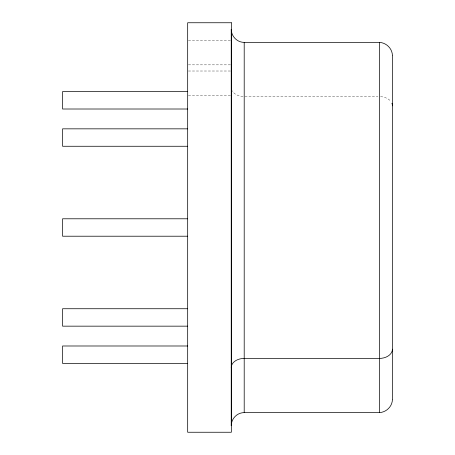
<?xml version="1.0" encoding="UTF-8"?>
<svg xmlns="http://www.w3.org/2000/svg" width="455" height="455" viewBox="0 0 455 455"><rect width="100%" height="100%" fill="white"/><g stroke="black" fill="none" stroke-linecap="round" stroke-linejoin="round"><path stroke-width="0.34" stroke-dasharray="2.27 1.71" d="M188.376 40.205L231.157 40.205M188.376 64.849L230.452 64.849M188.376 71.014L230.452 71.014M188.376 95.652L230.452 95.652M244.909 96.579L377.94 96.579M243.038 96.545A12.967 9.168 0 0 1 232.147 90.79M380.528 96.619A13.07 9.242 0 0 1 390.964 101.579"/><path stroke-width="0.68" d="M392.426 399.445C392.295 406.491 386.312 412.275 379.356 412.628L244.204 412.628C237.169 412.537 231.305 418.663 231.237 425.613L231.237 29.387C231.305 36.337 237.169 42.463 244.204 42.372L379.356 42.372C386.312 42.724 392.295 48.509 392.426 55.556M187.676 91.58L62.574 91.58L62.574 109.007L187.676 109.007M187.676 128.839L62.574 128.839L62.574 146.265L187.676 146.265M187.676 218.787L62.574 218.787L62.574 236.213L187.676 236.213M187.676 308.735L62.574 308.735L62.574 326.161L187.676 326.161M187.676 345.993L62.574 345.993L62.574 363.42L187.676 363.42M392.426 55.817L392.426 399.183M379.356 42.383L379.356 412.617M244.204 42.383L244.204 412.617M231.237 367.589A12.967 9.168 0 0 1 244.204 358.421L379.356 358.421A13.07 9.242 0 0 0 392.426 349.178M391.92 103.279A13.07 9.242 0 0 1 392.426 105.822M231.339 22.75L187.676 22.75L187.676 432.25L231.339 432.25L231.339 22.75"/></g></svg>
